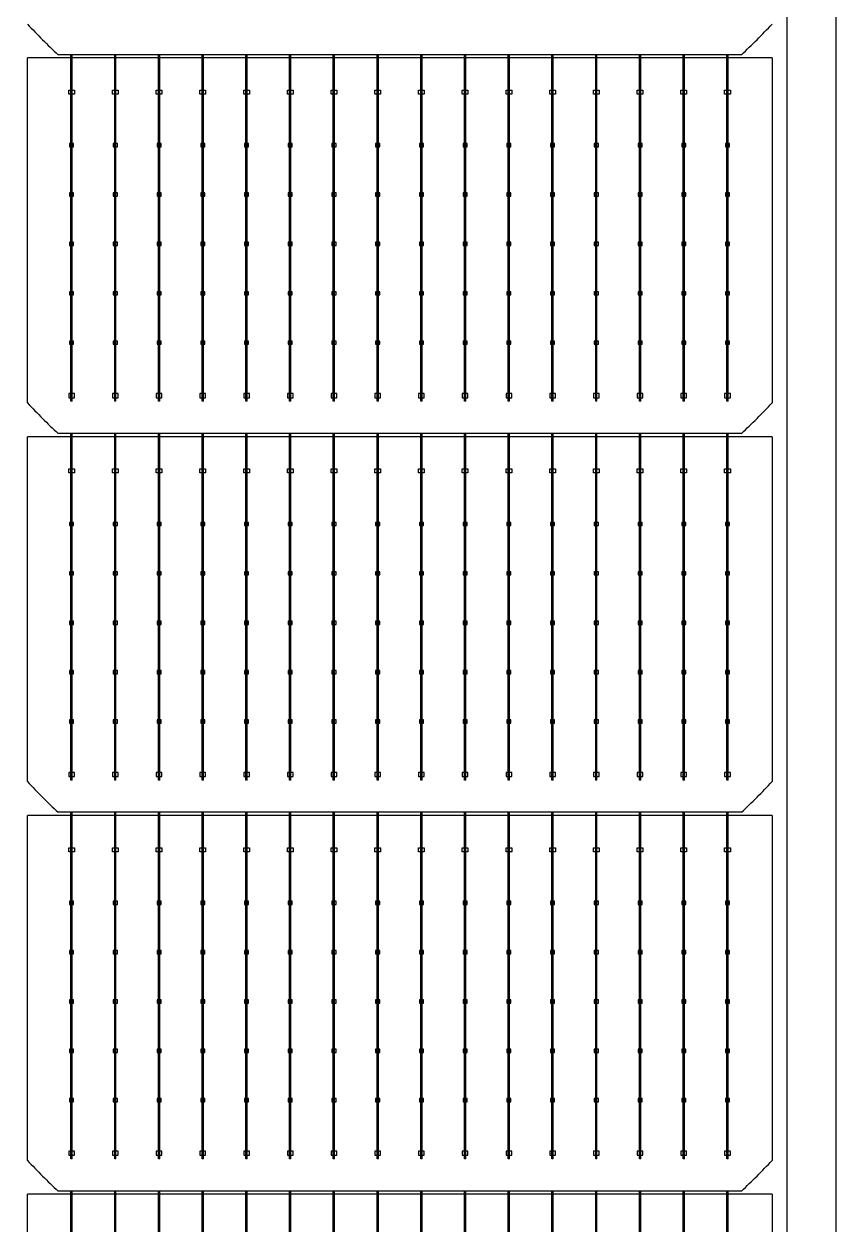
# Model space of a CAD drawing. Header units: millimetres. Extents: x 10297564 to 11610295, y -9287743 to -8409454.
# Drawn here: x 10403294 to 10406066, y -9103535 to -9099437 of the extents above; entities that cross this region are included whole.
import ezdxf

# ---------------------------------------------------------------- set-up
doc = ezdxf.new("R2010")
doc.units = ezdxf.units.MM
doc.header["$LTSCALE"] = 100

msp = doc.modelspace()

# ---------------------------------------------------------------- linework, layer by layer
for p, q in [((10403454.5, -9100724.3), (10403454.5, -9099541.4)), ((10403459, -9100724.3), (10403459, -9099541.4)), ((10403603.8, -9100724.3), (10403603.8, -9099541.4)), ((10403608.2, -9100724.3), (10403608.2, -9099541.4)), ((10403753, -9100724.3), (10403753, -9099541.4)), ((10403757.5, -9100724.3), (10403757.5, -9099541.4)), ((10403902.2, -9100724.3), (10403902.2, -9099541.4)), ((10403906.7, -9100724.3), (10403906.7, -9099541.4)), ((10404051.5, -9100724.3), (10404051.5, -9099541.4)), ((10404056, -9100724.3), (10404056, -9099541.4)), ((10404200.7, -9100724.3), (10404200.7, -9099541.4)), ((10404205.2, -9100724.3), (10404205.2, -9099541.4)), ((10404350, -9100724.3), (10404350, -9099541.4)), ((10404354.5, -9100724.3), (10404354.5, -9099541.4)), ((10404499.2, -9100724.3), (10404499.2, -9099541.4)), ((10404503.7, -9100724.3), (10404503.7, -9099541.4)), ((10404648.5, -9100724.3), (10404648.5, -9099541.4)), ((10404653, -9100724.3), (10404653, -9099541.4)), ((10404797.7, -9100724.3), (10404797.7, -9099541.4)), ((10404802.2, -9100724.3), (10404802.2, -9099541.4)), ((10404947, -9100724.3), (10404947, -9099541.4)), ((10404951.4, -9100724.3), (10404951.4, -9099541.4)), ((10405096.2, -9100724.3), (10405096.2, -9099541.4)), ((10405100.7, -9100724.3), (10405100.7, -9099541.4)), ((10405245.5, -9100724.3), (10405245.5, -9099541.4)), ((10405249.9, -9100724.3), (10405249.9, -9099541.4)), ((10405394.7, -9100724.3), (10405394.7, -9099541.4)), ((10405399.2, -9100724.3), (10405399.2, -9099541.4)), ((10405544, -9100724.3), (10405544, -9099541.4)), ((10405548.4, -9100724.3), (10405548.4, -9099541.4)), ((10405693.2, -9100724.3), (10405693.2, -9099541.4)), ((10405697.7, -9100724.3), (10405697.7, -9099541.4)), ((10405847.5, -9099552.6), (10403306.1, -9099552.6)), ((10405847.5, -9100845.3), (10403306.1, -9100845.3)), ((10403454.5, -9102016.9), (10403454.5, -9100834.1)), ((10403459, -9102016.9), (10403459, -9100834.1)), ((10403603.8, -9102016.9), (10403603.8, -9100834.1)), ((10403608.2, -9102016.9), (10403608.2, -9100834.1)), ((10403753, -9102016.9), (10403753, -9100834.1)), ((10403757.5, -9102016.9), (10403757.5, -9100834.1)), ((10403902.2, -9102016.9), (10403902.2, -9100834.1)), ((10403906.7, -9102016.9), (10403906.7, -9100834.1)), ((10404051.5, -9102016.9), (10404051.5, -9100834.1)), ((10404056, -9102016.9), (10404056, -9100834.1)), ((10404200.7, -9102016.9), (10404200.7, -9100834.1)), ((10404205.2, -9102016.9), (10404205.2, -9100834.1)), ((10404350, -9102016.9), (10404350, -9100834.1)), ((10404354.5, -9102016.9), (10404354.5, -9100834.1)), ((10404499.2, -9102016.9), (10404499.2, -9100834.1)), ((10404503.7, -9102016.9), (10404503.7, -9100834.1)), ((10404648.5, -9102016.9), (10404648.5, -9100834.1)), ((10404653, -9102016.9), (10404653, -9100834.1)), ((10404797.7, -9102016.9), (10404797.7, -9100834.1)), ((10404802.2, -9102016.9), (10404802.2, -9100834.1)), ((10404947, -9102016.9), (10404947, -9100834.1)), ((10404951.4, -9102016.9), (10404951.4, -9100834.1)), ((10405096.2, -9102016.9), (10405096.2, -9100834.1)), ((10405100.7, -9102016.9), (10405100.7, -9100834.1)), ((10405245.5, -9102016.9), (10405245.5, -9100834.1)), ((10405249.9, -9102016.9), (10405249.9, -9100834.1)), ((10405394.7, -9102016.9), (10405394.7, -9100834.1)), ((10405399.2, -9102016.9), (10405399.2, -9100834.1)), ((10405544, -9102016.9), (10405544, -9100834.1)), ((10405548.4, -9102016.9), (10405548.4, -9100834.1)), ((10405693.2, -9102016.9), (10405693.2, -9100834.1)), ((10405697.7, -9102016.9), (10405697.7, -9100834.1)), ((10403454.5, -9103309.6), (10403454.5, -9102126.7)), ((10403459, -9103309.6), (10403459, -9102126.7)), ((10403603.8, -9103309.6), (10403603.8, -9102126.7)), ((10403608.2, -9103309.6), (10403608.2, -9102126.7)), ((10403753, -9103309.6), (10403753, -9102126.7)), ((10403757.5, -9103309.6), (10403757.5, -9102126.7)), ((10403902.2, -9103309.6), (10403902.2, -9102126.7)), ((10403906.7, -9103309.6), (10403906.7, -9102126.7)), ((10404051.5, -9103309.6), (10404051.5, -9102126.7)), ((10404056, -9103309.6), (10404056, -9102126.7)), ((10404200.7, -9103309.6), (10404200.7, -9102126.7)), ((10404205.2, -9103309.6), (10404205.2, -9102126.7)), ((10404350, -9103309.6), (10404350, -9102126.7)), ((10404354.5, -9103309.6), (10404354.5, -9102126.7)), ((10404499.2, -9103309.6), (10404499.2, -9102126.7)), ((10404503.7, -9103309.6), (10404503.7, -9102126.7)), ((10404648.5, -9103309.6), (10404648.5, -9102126.7)), ((10404653, -9103309.6), (10404653, -9102126.7)), ((10404797.7, -9103309.6), (10404797.7, -9102126.7)), ((10404802.2, -9103309.6), (10404802.2, -9102126.7)), ((10404947, -9103309.6), (10404947, -9102126.7)), ((10404951.4, -9103309.6), (10404951.4, -9102126.7)), ((10405096.2, -9103309.6), (10405096.2, -9102126.7)), ((10405100.7, -9103309.6), (10405100.7, -9102126.7)), ((10405245.5, -9103309.6), (10405245.5, -9102126.7)), ((10405249.9, -9103309.6), (10405249.9, -9102126.7)), ((10405394.7, -9103309.6), (10405394.7, -9102126.7)), ((10405399.2, -9103309.6), (10405399.2, -9102126.7)), ((10405544, -9103309.6), (10405544, -9102126.7)), ((10405548.4, -9103309.6), (10405548.4, -9102126.7)), ((10405693.2, -9103309.6), (10405693.2, -9102126.7)), ((10405697.7, -9103309.6), (10405697.7, -9102126.7)), ((10405847.5, -9102137.9), (10403306.1, -9102137.9)), ((10405847.5, -9103430.6), (10403306.1, -9103430.6)), ((10403454.5, -9104602.3), (10403454.5, -9103419.4)), ((10403459, -9104602.3), (10403459, -9103419.4)), ((10403603.8, -9104602.3), (10403603.8, -9103419.4)), ((10403608.2, -9104602.3), (10403608.2, -9103419.4)), ((10403753, -9104602.3), (10403753, -9103419.4)), ((10403757.5, -9104602.3), (10403757.5, -9103419.4)), ((10403902.2, -9104602.3), (10403902.2, -9103419.4)), ((10403906.7, -9104602.3), (10403906.7, -9103419.4)), ((10404051.5, -9104602.3), (10404051.5, -9103419.4)), ((10404056, -9104602.3), (10404056, -9103419.4)), ((10404200.7, -9104602.3), (10404200.7, -9103419.4)), ((10404205.2, -9104602.3), (10404205.2, -9103419.4)), ((10404350, -9104602.3), (10404350, -9103419.4)), ((10404354.5, -9104602.3), (10404354.5, -9103419.4)), ((10404499.2, -9104602.3), (10404499.2, -9103419.4)), ((10404503.7, -9104602.3), (10404503.7, -9103419.4)), ((10404648.5, -9104602.3), (10404648.5, -9103419.4)), ((10404653, -9104602.3), (10404653, -9103419.4)), ((10404797.7, -9104602.3), (10404797.7, -9103419.4)), ((10404802.2, -9104602.3), (10404802.2, -9103419.4)), ((10404947, -9104602.3), (10404947, -9103419.4)), ((10404951.4, -9104602.3), (10404951.4, -9103419.4)), ((10405096.2, -9104602.3), (10405096.2, -9103419.4)), ((10405100.7, -9104602.3), (10405100.7, -9103419.4)), ((10405245.5, -9104602.3), (10405245.5, -9103419.4)), ((10405249.9, -9104602.3), (10405249.9, -9103419.4)), ((10405394.7, -9104602.3), (10405394.7, -9103419.4)), ((10405399.2, -9104602.3), (10405399.2, -9103419.4)), ((10405544, -9104602.3), (10405544, -9103419.4)), ((10405548.4, -9104602.3), (10405548.4, -9103419.4)), ((10405693.2, -9104602.3), (10405693.2, -9103419.4)), ((10405697.7, -9104602.3), (10405697.7, -9103419.4))]:
    msp.add_line(p, q)
for points in [[(10390262.3, -9073235.9), (10406065.8, -9073235.9), (10406065.8, -9107604.7), (10390262.3, -9107604.7)], [(10390429.7, -9073403.3), (10405898.4, -9073403.3), (10405898.4, -9107437.3), (10390429.7, -9107437.3)], [(10403447, -9099676.3), (10403447, -9099662.4), (10403466.5, -9099662.4), (10403466.5, -9099676.3)], [(10403596.2, -9099676.3), (10403596.2, -9099662.4), (10403615.8, -9099662.4), (10403615.8, -9099676.3)], [(10403745.5, -9099676.3), (10403745.5, -9099662.4), (10403765, -9099662.4), (10403765, -9099676.3)], [(10403894.7, -9099676.3), (10403894.7, -9099662.4), (10403914.2, -9099662.4), (10403914.2, -9099676.3)], [(10404044, -9099676.3), (10404044, -9099662.4), (10404063.5, -9099662.4), (10404063.5, -9099676.3)], [(10404193.2, -9099676.3), (10404193.2, -9099662.4), (10404212.7, -9099662.4), (10404212.7, -9099676.3)], [(10404342.5, -9099676.3), (10404342.5, -9099662.4), (10404362, -9099662.4), (10404362, -9099676.3)], [(10404491.7, -9099676.3), (10404491.7, -9099662.4), (10404511.2, -9099662.4), (10404511.2, -9099676.3)], [(10404641, -9099676.3), (10404641, -9099662.4), (10404660.5, -9099662.4), (10404660.5, -9099676.3)], [(10404790.2, -9099676.3), (10404790.2, -9099662.4), (10404809.7, -9099662.4), (10404809.7, -9099676.3)], [(10404939.5, -9099676.3), (10404939.5, -9099662.4), (10404959, -9099662.4), (10404959, -9099676.3)], [(10405088.7, -9099676.3), (10405088.7, -9099662.4), (10405108.2, -9099662.4), (10405108.2, -9099676.3)], [(10405237.9, -9099676.3), (10405237.9, -9099662.4), (10405257.5, -9099662.4), (10405257.5, -9099676.3)], [(10405387.2, -9099676.3), (10405387.2, -9099662.4), (10405406.7, -9099662.4), (10405406.7, -9099676.3)], [(10405536.4, -9099676.3), (10405536.4, -9099662.4), (10405556, -9099662.4), (10405556, -9099676.3)], [(10405685.7, -9099676.3), (10405685.7, -9099662.4), (10405705.2, -9099662.4), (10405705.2, -9099676.3)], [(10403463.7, -9099844.7), (10403449.8, -9099844.7), (10403449.8, -9099855.9), (10403463.7, -9099855.9)], [(10403613, -9099844.7), (10403599, -9099844.7), (10403599, -9099855.9), (10403613, -9099855.9)], [(10403762.2, -9099844.7), (10403748.3, -9099844.7), (10403748.3, -9099855.9), (10403762.2, -9099855.9)], [(10403911.5, -9099844.7), (10403897.5, -9099844.7), (10403897.5, -9099855.9), (10403911.5, -9099855.9)], [(10404060.7, -9099844.7), (10404046.8, -9099844.7), (10404046.8, -9099855.9), (10404060.7, -9099855.9)], [(10404210, -9099844.7), (10404196, -9099844.7), (10404196, -9099855.9), (10404210, -9099855.9)], [(10404359.2, -9099844.7), (10404345.2, -9099844.7), (10404345.2, -9099855.9), (10404359.2, -9099855.9)], [(10404508.4, -9099844.7), (10404494.5, -9099844.7), (10404494.5, -9099855.9), (10404508.4, -9099855.9)], [(10404657.7, -9099844.7), (10404643.7, -9099844.7), (10404643.7, -9099855.9), (10404657.7, -9099855.9)], [(10404806.9, -9099844.7), (10404793, -9099844.7), (10404793, -9099855.9), (10404806.9, -9099855.9)], [(10404956.2, -9099844.7), (10404942.2, -9099844.7), (10404942.2, -9099855.9), (10404956.2, -9099855.9)], [(10405105.4, -9099844.7), (10405091.5, -9099844.7), (10405091.5, -9099855.9), (10405105.4, -9099855.9)], [(10405254.7, -9099844.7), (10405240.7, -9099844.7), (10405240.7, -9099855.9), (10405254.7, -9099855.9)], [(10405403.9, -9099844.7), (10405390, -9099844.7), (10405390, -9099855.9), (10405403.9, -9099855.9)], [(10405553.2, -9099844.7), (10405539.2, -9099844.7), (10405539.2, -9099855.9), (10405553.2, -9099855.9)], [(10405702.4, -9099844.7), (10405688.5, -9099844.7), (10405688.5, -9099855.9), (10405702.4, -9099855.9)], [(10403463.7, -9100013.2), (10403449.8, -9100013.2), (10403449.8, -9100024.4), (10403463.7, -9100024.4)], [(10403613, -9100013.2), (10403599, -9100013.2), (10403599, -9100024.4), (10403613, -9100024.4)], [(10403762.2, -9100013.2), (10403748.3, -9100013.2), (10403748.3, -9100024.4), (10403762.2, -9100024.4)], [(10403911.5, -9100013.2), (10403897.5, -9100013.2), (10403897.5, -9100024.4), (10403911.5, -9100024.4)], [(10404060.7, -9100013.2), (10404046.8, -9100013.2), (10404046.8, -9100024.4), (10404060.7, -9100024.4)], [(10404210, -9100013.2), (10404196, -9100013.2), (10404196, -9100024.4), (10404210, -9100024.4)], [(10404359.2, -9100013.2), (10404345.2, -9100013.2), (10404345.2, -9100024.4), (10404359.2, -9100024.4)], [(10404508.4, -9100013.2), (10404494.5, -9100013.2), (10404494.5, -9100024.4), (10404508.4, -9100024.4)], [(10404657.7, -9100013.2), (10404643.7, -9100013.2), (10404643.7, -9100024.4), (10404657.7, -9100024.4)], [(10404806.9, -9100013.2), (10404793, -9100013.2), (10404793, -9100024.4), (10404806.9, -9100024.4)], [(10404956.2, -9100013.2), (10404942.2, -9100013.2), (10404942.2, -9100024.4), (10404956.2, -9100024.4)], [(10405105.4, -9100013.2), (10405091.5, -9100013.2), (10405091.5, -9100024.4), (10405105.4, -9100024.4)], [(10405254.7, -9100013.2), (10405240.7, -9100013.2), (10405240.7, -9100024.4), (10405254.7, -9100024.4)], [(10405403.9, -9100013.2), (10405390, -9100013.2), (10405390, -9100024.4), (10405403.9, -9100024.4)], [(10405553.2, -9100013.2), (10405539.2, -9100013.2), (10405539.2, -9100024.4), (10405553.2, -9100024.4)], [(10405702.4, -9100013.2), (10405688.5, -9100013.2), (10405688.5, -9100024.4), (10405702.4, -9100024.4)], [(10403463.7, -9100181.7), (10403449.8, -9100181.7), (10403449.8, -9100192.8), (10403463.7, -9100192.8)], [(10403613, -9100181.7), (10403599, -9100181.7), (10403599, -9100192.8), (10403613, -9100192.8)], [(10403762.2, -9100181.7), (10403748.3, -9100181.7), (10403748.3, -9100192.8), (10403762.2, -9100192.8)], [(10403911.5, -9100181.7), (10403897.5, -9100181.7), (10403897.5, -9100192.8), (10403911.5, -9100192.8)], [(10404060.7, -9100181.7), (10404046.8, -9100181.7), (10404046.8, -9100192.8), (10404060.7, -9100192.8)], [(10404210, -9100181.7), (10404196, -9100181.7), (10404196, -9100192.8), (10404210, -9100192.8)], [(10404359.2, -9100181.7), (10404345.2, -9100181.7), (10404345.2, -9100192.8), (10404359.2, -9100192.8)], [(10404508.4, -9100181.7), (10404494.5, -9100181.7), (10404494.5, -9100192.8), (10404508.4, -9100192.8)], [(10404657.7, -9100181.7), (10404643.7, -9100181.7), (10404643.7, -9100192.8), (10404657.7, -9100192.8)], [(10404806.9, -9100181.7), (10404793, -9100181.7), (10404793, -9100192.8), (10404806.9, -9100192.8)], [(10404956.2, -9100181.7), (10404942.2, -9100181.7), (10404942.2, -9100192.8), (10404956.2, -9100192.8)], [(10405105.4, -9100181.7), (10405091.5, -9100181.7), (10405091.5, -9100192.8), (10405105.4, -9100192.8)], [(10405254.7, -9100181.7), (10405240.7, -9100181.7), (10405240.7, -9100192.8), (10405254.7, -9100192.8)], [(10405403.9, -9100181.7), (10405390, -9100181.7), (10405390, -9100192.8), (10405403.9, -9100192.8)], [(10405553.2, -9100181.7), (10405539.2, -9100181.7), (10405539.2, -9100192.8), (10405553.2, -9100192.8)], [(10405702.4, -9100181.7), (10405688.5, -9100181.7), (10405688.5, -9100192.8), (10405702.4, -9100192.8)], [(10403463.7, -9100350.2), (10403449.8, -9100350.2), (10403449.8, -9100361.3), (10403463.7, -9100361.3)], [(10403613, -9100350.2), (10403599, -9100350.2), (10403599, -9100361.3), (10403613, -9100361.3)], [(10403762.2, -9100350.2), (10403748.3, -9100350.2), (10403748.3, -9100361.3), (10403762.2, -9100361.3)], [(10403911.5, -9100350.2), (10403897.5, -9100350.2), (10403897.5, -9100361.3), (10403911.5, -9100361.3)], [(10404060.7, -9100350.2), (10404046.8, -9100350.2), (10404046.8, -9100361.3), (10404060.7, -9100361.3)], [(10404210, -9100350.2), (10404196, -9100350.2), (10404196, -9100361.3), (10404210, -9100361.3)], [(10404359.2, -9100350.2), (10404345.2, -9100350.2), (10404345.2, -9100361.3), (10404359.2, -9100361.3)], [(10404508.4, -9100350.2), (10404494.5, -9100350.2), (10404494.5, -9100361.3), (10404508.4, -9100361.3)], [(10404657.7, -9100350.2), (10404643.7, -9100350.2), (10404643.7, -9100361.3), (10404657.7, -9100361.3)], [(10404806.9, -9100350.2), (10404793, -9100350.2), (10404793, -9100361.3), (10404806.9, -9100361.3)], [(10404956.2, -9100350.2), (10404942.2, -9100350.2), (10404942.2, -9100361.3), (10404956.2, -9100361.3)], [(10405105.4, -9100350.2), (10405091.5, -9100350.2), (10405091.5, -9100361.3), (10405105.4, -9100361.3)], [(10405254.7, -9100350.2), (10405240.7, -9100350.2), (10405240.7, -9100361.3), (10405254.7, -9100361.3)], [(10405403.9, -9100350.2), (10405390, -9100350.2), (10405390, -9100361.3), (10405403.9, -9100361.3)], [(10405553.2, -9100350.2), (10405539.2, -9100350.2), (10405539.2, -9100361.3), (10405553.2, -9100361.3)], [(10405702.4, -9100350.2), (10405688.5, -9100350.2), (10405688.5, -9100361.3), (10405702.4, -9100361.3)], [(10403463.7, -9100518.7), (10403449.8, -9100518.7), (10403449.8, -9100529.8), (10403463.7, -9100529.8)], [(10403613, -9100518.7), (10403599, -9100518.7), (10403599, -9100529.8), (10403613, -9100529.8)], [(10403762.2, -9100518.7), (10403748.3, -9100518.7), (10403748.3, -9100529.8), (10403762.2, -9100529.8)], [(10403911.5, -9100518.7), (10403897.5, -9100518.7), (10403897.5, -9100529.8), (10403911.5, -9100529.8)], [(10404060.7, -9100518.7), (10404046.8, -9100518.7), (10404046.8, -9100529.8), (10404060.7, -9100529.8)], [(10404210, -9100518.7), (10404196, -9100518.7), (10404196, -9100529.8), (10404210, -9100529.8)], [(10404359.2, -9100518.7), (10404345.2, -9100518.7), (10404345.2, -9100529.8), (10404359.2, -9100529.8)], [(10404508.4, -9100518.7), (10404494.5, -9100518.7), (10404494.5, -9100529.8), (10404508.4, -9100529.8)], [(10404657.7, -9100518.7), (10404643.7, -9100518.7), (10404643.7, -9100529.8), (10404657.7, -9100529.8)], [(10404806.9, -9100518.7), (10404793, -9100518.7), (10404793, -9100529.8), (10404806.9, -9100529.8)], [(10404956.2, -9100518.7), (10404942.2, -9100518.7), (10404942.2, -9100529.8), (10404956.2, -9100529.8)], [(10405105.4, -9100518.7), (10405091.5, -9100518.7), (10405091.5, -9100529.8), (10405105.4, -9100529.8)], [(10405254.7, -9100518.7), (10405240.7, -9100518.7), (10405240.7, -9100529.8), (10405254.7, -9100529.8)], [(10405403.9, -9100518.7), (10405390, -9100518.7), (10405390, -9100529.8), (10405403.9, -9100529.8)], [(10405553.2, -9100518.7), (10405539.2, -9100518.7), (10405539.2, -9100529.8), (10405553.2, -9100529.8)], [(10405702.4, -9100518.7), (10405688.5, -9100518.7), (10405688.5, -9100529.8), (10405702.4, -9100529.8)], [(10403447, -9100698.2), (10403447, -9100712.1), (10403466.5, -9100712.1), (10403466.5, -9100698.2)], [(10403596.2, -9100698.2), (10403596.2, -9100712.1), (10403615.8, -9100712.1), (10403615.8, -9100698.2)], [(10403745.5, -9100698.2), (10403745.5, -9100712.1), (10403765, -9100712.1), (10403765, -9100698.2)], [(10403894.7, -9100698.2), (10403894.7, -9100712.1), (10403914.2, -9100712.1), (10403914.2, -9100698.2)], [(10404044, -9100698.2), (10404044, -9100712.1), (10404063.5, -9100712.1), (10404063.5, -9100698.2)], [(10404193.2, -9100698.2), (10404193.2, -9100712.1), (10404212.7, -9100712.1), (10404212.7, -9100698.2)], [(10404342.5, -9100698.2), (10404342.5, -9100712.1), (10404362, -9100712.1), (10404362, -9100698.2)], [(10404491.7, -9100698.2), (10404491.7, -9100712.1), (10404511.2, -9100712.1), (10404511.2, -9100698.2)], [(10404641, -9100698.2), (10404641, -9100712.1), (10404660.5, -9100712.1), (10404660.5, -9100698.2)], [(10404790.2, -9100698.2), (10404790.2, -9100712.1), (10404809.7, -9100712.1), (10404809.7, -9100698.2)], [(10404939.5, -9100698.2), (10404939.5, -9100712.1), (10404959, -9100712.1), (10404959, -9100698.2)], [(10405088.7, -9100698.2), (10405088.7, -9100712.1), (10405108.2, -9100712.1), (10405108.2, -9100698.2)], [(10405237.9, -9100698.2), (10405237.9, -9100712.1), (10405257.5, -9100712.1), (10405257.5, -9100698.2)], [(10405387.2, -9100698.2), (10405387.2, -9100712.1), (10405406.7, -9100712.1), (10405406.7, -9100698.2)], [(10405536.4, -9100698.2), (10405536.4, -9100712.1), (10405556, -9100712.1), (10405556, -9100698.2)], [(10405685.7, -9100698.2), (10405685.7, -9100712.1), (10405705.2, -9100712.1), (10405705.2, -9100698.2)], [(10403447, -9100969), (10403447, -9100955.1), (10403466.5, -9100955.1), (10403466.5, -9100969)], [(10403596.2, -9100969), (10403596.2, -9100955.1), (10403615.8, -9100955.1), (10403615.8, -9100969)], [(10403745.5, -9100969), (10403745.5, -9100955.1), (10403765, -9100955.1), (10403765, -9100969)], [(10403894.7, -9100969), (10403894.7, -9100955.1), (10403914.2, -9100955.1), (10403914.2, -9100969)], [(10404044, -9100969), (10404044, -9100955.1), (10404063.5, -9100955.1), (10404063.5, -9100969)], [(10404193.2, -9100969), (10404193.2, -9100955.1), (10404212.7, -9100955.1), (10404212.7, -9100969)], [(10404342.5, -9100969), (10404342.5, -9100955.1), (10404362, -9100955.1), (10404362, -9100969)], [(10404491.7, -9100969), (10404491.7, -9100955.1), (10404511.2, -9100955.1), (10404511.2, -9100969)], [(10404641, -9100969), (10404641, -9100955.1), (10404660.5, -9100955.1), (10404660.5, -9100969)], [(10404790.2, -9100969), (10404790.2, -9100955.1), (10404809.7, -9100955.1), (10404809.7, -9100969)], [(10404939.5, -9100969), (10404939.5, -9100955.1), (10404959, -9100955.1), (10404959, -9100969)], [(10405088.7, -9100969), (10405088.7, -9100955.1), (10405108.2, -9100955.1), (10405108.2, -9100969)], [(10405237.9, -9100969), (10405237.9, -9100955.1), (10405257.5, -9100955.1), (10405257.5, -9100969)], [(10405387.2, -9100969), (10405387.2, -9100955.1), (10405406.7, -9100955.1), (10405406.7, -9100969)], [(10405536.4, -9100969), (10405536.4, -9100955.1), (10405556, -9100955.1), (10405556, -9100969)], [(10405685.7, -9100969), (10405685.7, -9100955.1), (10405705.2, -9100955.1), (10405705.2, -9100969)], [(10403463.7, -9101137.4), (10403449.8, -9101137.4), (10403449.8, -9101148.5), (10403463.7, -9101148.5)], [(10403613, -9101137.4), (10403599, -9101137.4), (10403599, -9101148.5), (10403613, -9101148.5)], [(10403762.2, -9101137.4), (10403748.3, -9101137.4), (10403748.3, -9101148.5), (10403762.2, -9101148.5)], [(10403911.5, -9101137.4), (10403897.5, -9101137.4), (10403897.5, -9101148.5), (10403911.5, -9101148.5)], [(10404060.7, -9101137.4), (10404046.8, -9101137.4), (10404046.8, -9101148.5), (10404060.7, -9101148.5)], [(10404210, -9101137.4), (10404196, -9101137.4), (10404196, -9101148.5), (10404210, -9101148.5)], [(10404359.2, -9101137.4), (10404345.2, -9101137.4), (10404345.2, -9101148.5), (10404359.2, -9101148.5)], [(10404508.4, -9101137.4), (10404494.5, -9101137.4), (10404494.5, -9101148.5), (10404508.4, -9101148.5)], [(10404657.7, -9101137.4), (10404643.7, -9101137.4), (10404643.7, -9101148.5), (10404657.7, -9101148.5)], [(10404806.9, -9101137.4), (10404793, -9101137.4), (10404793, -9101148.5), (10404806.9, -9101148.5)], [(10404956.2, -9101137.4), (10404942.2, -9101137.4), (10404942.2, -9101148.5), (10404956.2, -9101148.5)], [(10405105.4, -9101137.4), (10405091.5, -9101137.4), (10405091.5, -9101148.5), (10405105.4, -9101148.5)], [(10405254.7, -9101137.4), (10405240.7, -9101137.4), (10405240.7, -9101148.5), (10405254.7, -9101148.5)], [(10405403.9, -9101137.4), (10405390, -9101137.4), (10405390, -9101148.5), (10405403.9, -9101148.5)], [(10405553.2, -9101137.4), (10405539.2, -9101137.4), (10405539.2, -9101148.5), (10405553.2, -9101148.5)], [(10405702.4, -9101137.4), (10405688.5, -9101137.4), (10405688.5, -9101148.5), (10405702.4, -9101148.5)], [(10403463.7, -9101305.9), (10403449.8, -9101305.9), (10403449.8, -9101317), (10403463.7, -9101317)], [(10403613, -9101305.9), (10403599, -9101305.9), (10403599, -9101317), (10403613, -9101317)], [(10403762.2, -9101305.9), (10403748.3, -9101305.9), (10403748.3, -9101317), (10403762.2, -9101317)], [(10403911.5, -9101305.9), (10403897.5, -9101305.9), (10403897.5, -9101317), (10403911.5, -9101317)], [(10404060.7, -9101305.9), (10404046.8, -9101305.9), (10404046.8, -9101317), (10404060.7, -9101317)], [(10404210, -9101305.9), (10404196, -9101305.9), (10404196, -9101317), (10404210, -9101317)], [(10404359.2, -9101305.9), (10404345.2, -9101305.9), (10404345.2, -9101317), (10404359.2, -9101317)], [(10404508.4, -9101305.9), (10404494.5, -9101305.9), (10404494.5, -9101317), (10404508.4, -9101317)], [(10404657.7, -9101305.9), (10404643.7, -9101305.9), (10404643.7, -9101317), (10404657.7, -9101317)], [(10404806.9, -9101305.9), (10404793, -9101305.9), (10404793, -9101317), (10404806.9, -9101317)], [(10404956.2, -9101305.9), (10404942.2, -9101305.9), (10404942.2, -9101317), (10404956.2, -9101317)], [(10405105.4, -9101305.9), (10405091.5, -9101305.9), (10405091.5, -9101317), (10405105.4, -9101317)], [(10405254.7, -9101305.9), (10405240.7, -9101305.9), (10405240.7, -9101317), (10405254.7, -9101317)], [(10405403.9, -9101305.9), (10405390, -9101305.9), (10405390, -9101317), (10405403.9, -9101317)], [(10405553.2, -9101305.9), (10405539.2, -9101305.9), (10405539.2, -9101317), (10405553.2, -9101317)], [(10405702.4, -9101305.9), (10405688.5, -9101305.9), (10405688.5, -9101317), (10405702.4, -9101317)], [(10403463.7, -9101474.4), (10403449.8, -9101474.4), (10403449.8, -9101485.5), (10403463.7, -9101485.5)], [(10403613, -9101474.4), (10403599, -9101474.4), (10403599, -9101485.5), (10403613, -9101485.5)], [(10403762.2, -9101474.4), (10403748.3, -9101474.4), (10403748.3, -9101485.5), (10403762.2, -9101485.5)], [(10403911.5, -9101474.4), (10403897.5, -9101474.4), (10403897.5, -9101485.5), (10403911.5, -9101485.5)], [(10404060.7, -9101474.4), (10404046.8, -9101474.4), (10404046.8, -9101485.5), (10404060.7, -9101485.5)], [(10404210, -9101474.4), (10404196, -9101474.4), (10404196, -9101485.5), (10404210, -9101485.5)], [(10404359.2, -9101474.4), (10404345.2, -9101474.4), (10404345.2, -9101485.5), (10404359.2, -9101485.5)], [(10404508.4, -9101474.4), (10404494.5, -9101474.4), (10404494.5, -9101485.5), (10404508.4, -9101485.5)], [(10404657.7, -9101474.4), (10404643.7, -9101474.4), (10404643.7, -9101485.5), (10404657.7, -9101485.5)], [(10404806.9, -9101474.4), (10404793, -9101474.4), (10404793, -9101485.5), (10404806.9, -9101485.5)], [(10404956.2, -9101474.4), (10404942.2, -9101474.4), (10404942.2, -9101485.5), (10404956.2, -9101485.5)], [(10405105.4, -9101474.4), (10405091.5, -9101474.4), (10405091.5, -9101485.5), (10405105.4, -9101485.5)], [(10405254.7, -9101474.4), (10405240.7, -9101474.4), (10405240.7, -9101485.5), (10405254.7, -9101485.5)], [(10405403.9, -9101474.4), (10405390, -9101474.4), (10405390, -9101485.5), (10405403.9, -9101485.5)], [(10405553.2, -9101474.4), (10405539.2, -9101474.4), (10405539.2, -9101485.5), (10405553.2, -9101485.5)], [(10405702.4, -9101474.4), (10405688.5, -9101474.4), (10405688.5, -9101485.5), (10405702.4, -9101485.5)], [(10403463.7, -9101642.8), (10403449.8, -9101642.8), (10403449.8, -9101654), (10403463.7, -9101654)], [(10403613, -9101642.8), (10403599, -9101642.8), (10403599, -9101654), (10403613, -9101654)], [(10403762.2, -9101642.8), (10403748.3, -9101642.8), (10403748.3, -9101654), (10403762.2, -9101654)], [(10403911.5, -9101642.8), (10403897.5, -9101642.8), (10403897.5, -9101654), (10403911.5, -9101654)], [(10404060.7, -9101642.8), (10404046.8, -9101642.8), (10404046.8, -9101654), (10404060.7, -9101654)], [(10404210, -9101642.8), (10404196, -9101642.8), (10404196, -9101654), (10404210, -9101654)], [(10404359.2, -9101642.8), (10404345.2, -9101642.8), (10404345.2, -9101654), (10404359.2, -9101654)], [(10404508.4, -9101642.8), (10404494.5, -9101642.8), (10404494.5, -9101654), (10404508.4, -9101654)], [(10404657.7, -9101642.8), (10404643.7, -9101642.8), (10404643.7, -9101654), (10404657.7, -9101654)], [(10404806.9, -9101642.8), (10404793, -9101642.8), (10404793, -9101654), (10404806.9, -9101654)], [(10404956.2, -9101642.8), (10404942.2, -9101642.8), (10404942.2, -9101654), (10404956.2, -9101654)], [(10405105.4, -9101642.8), (10405091.5, -9101642.8), (10405091.5, -9101654), (10405105.4, -9101654)], [(10405254.7, -9101642.8), (10405240.7, -9101642.8), (10405240.7, -9101654), (10405254.7, -9101654)], [(10405403.9, -9101642.8), (10405390, -9101642.8), (10405390, -9101654), (10405403.9, -9101654)], [(10405553.2, -9101642.8), (10405539.2, -9101642.8), (10405539.2, -9101654), (10405553.2, -9101654)], [(10405702.4, -9101642.8), (10405688.5, -9101642.8), (10405688.5, -9101654), (10405702.4, -9101654)], [(10403463.7, -9101811.3), (10403449.8, -9101811.3), (10403449.8, -9101822.5), (10403463.7, -9101822.5)], [(10403613, -9101811.3), (10403599, -9101811.3), (10403599, -9101822.5), (10403613, -9101822.5)], [(10403762.2, -9101811.3), (10403748.3, -9101811.3), (10403748.3, -9101822.5), (10403762.2, -9101822.5)], [(10403911.5, -9101811.3), (10403897.5, -9101811.3), (10403897.5, -9101822.5), (10403911.5, -9101822.5)], [(10404060.7, -9101811.3), (10404046.8, -9101811.3), (10404046.8, -9101822.5), (10404060.7, -9101822.5)], [(10404210, -9101811.3), (10404196, -9101811.3), (10404196, -9101822.5), (10404210, -9101822.5)], [(10404359.2, -9101811.3), (10404345.2, -9101811.3), (10404345.2, -9101822.5), (10404359.2, -9101822.5)], [(10404508.4, -9101811.3), (10404494.5, -9101811.3), (10404494.5, -9101822.5), (10404508.4, -9101822.5)], [(10404657.7, -9101811.3), (10404643.7, -9101811.3), (10404643.7, -9101822.5), (10404657.7, -9101822.5)], [(10404806.9, -9101811.3), (10404793, -9101811.3), (10404793, -9101822.5), (10404806.9, -9101822.5)], [(10404956.2, -9101811.3), (10404942.2, -9101811.3), (10404942.2, -9101822.5), (10404956.2, -9101822.5)], [(10405105.4, -9101811.3), (10405091.5, -9101811.3), (10405091.5, -9101822.5), (10405105.4, -9101822.5)], [(10405254.7, -9101811.3), (10405240.7, -9101811.3), (10405240.7, -9101822.5), (10405254.7, -9101822.5)], [(10405403.9, -9101811.3), (10405390, -9101811.3), (10405390, -9101822.5), (10405403.9, -9101822.5)], [(10405553.2, -9101811.3), (10405539.2, -9101811.3), (10405539.2, -9101822.5), (10405553.2, -9101822.5)], [(10405702.4, -9101811.3), (10405688.5, -9101811.3), (10405688.5, -9101822.5), (10405702.4, -9101822.5)], [(10403447, -9101990.9), (10403447, -9102004.8), (10403466.5, -9102004.8), (10403466.5, -9101990.9)], [(10403596.2, -9101990.9), (10403596.2, -9102004.8), (10403615.8, -9102004.8), (10403615.8, -9101990.9)], [(10403745.5, -9101990.9), (10403745.5, -9102004.8), (10403765, -9102004.8), (10403765, -9101990.9)], [(10403894.7, -9101990.9), (10403894.7, -9102004.8), (10403914.2, -9102004.8), (10403914.2, -9101990.9)], [(10404044, -9101990.9), (10404044, -9102004.8), (10404063.5, -9102004.8), (10404063.5, -9101990.9)], [(10404193.2, -9101990.9), (10404193.2, -9102004.8), (10404212.7, -9102004.8), (10404212.7, -9101990.9)], [(10404342.5, -9101990.9), (10404342.5, -9102004.8), (10404362, -9102004.8), (10404362, -9101990.9)], [(10404491.7, -9101990.9), (10404491.7, -9102004.8), (10404511.2, -9102004.8), (10404511.2, -9101990.9)], [(10404641, -9101990.9), (10404641, -9102004.8), (10404660.5, -9102004.8), (10404660.5, -9101990.9)], [(10404790.2, -9101990.9), (10404790.2, -9102004.8), (10404809.7, -9102004.8), (10404809.7, -9101990.9)], [(10404939.5, -9101990.9), (10404939.5, -9102004.8), (10404959, -9102004.8), (10404959, -9101990.9)], [(10405088.7, -9101990.9), (10405088.7, -9102004.8), (10405108.2, -9102004.8), (10405108.2, -9101990.9)], [(10405237.9, -9101990.9), (10405237.9, -9102004.8), (10405257.5, -9102004.8), (10405257.5, -9101990.9)], [(10405387.2, -9101990.9), (10405387.2, -9102004.8), (10405406.7, -9102004.8), (10405406.7, -9101990.9)], [(10405536.4, -9101990.9), (10405536.4, -9102004.8), (10405556, -9102004.8), (10405556, -9101990.9)], [(10405685.7, -9101990.9), (10405685.7, -9102004.8), (10405705.2, -9102004.8), (10405705.2, -9101990.9)], [(10403447, -9102261.7), (10403447, -9102247.7), (10403466.5, -9102247.7), (10403466.5, -9102261.7)], [(10403596.2, -9102261.7), (10403596.2, -9102247.7), (10403615.8, -9102247.7), (10403615.8, -9102261.7)], [(10403745.5, -9102261.7), (10403745.5, -9102247.7), (10403765, -9102247.7), (10403765, -9102261.7)], [(10403894.7, -9102261.7), (10403894.7, -9102247.7), (10403914.2, -9102247.7), (10403914.2, -9102261.7)], [(10404044, -9102261.7), (10404044, -9102247.7), (10404063.5, -9102247.7), (10404063.5, -9102261.7)], [(10404193.2, -9102261.7), (10404193.2, -9102247.7), (10404212.7, -9102247.7), (10404212.7, -9102261.7)], [(10404342.5, -9102261.7), (10404342.5, -9102247.7), (10404362, -9102247.7), (10404362, -9102261.7)], [(10404491.7, -9102261.7), (10404491.7, -9102247.7), (10404511.2, -9102247.7), (10404511.2, -9102261.7)], [(10404641, -9102261.7), (10404641, -9102247.7), (10404660.5, -9102247.7), (10404660.5, -9102261.7)], [(10404790.2, -9102261.7), (10404790.2, -9102247.7), (10404809.7, -9102247.7), (10404809.7, -9102261.7)], [(10404939.5, -9102261.7), (10404939.5, -9102247.7), (10404959, -9102247.7), (10404959, -9102261.7)], [(10405088.7, -9102261.7), (10405088.7, -9102247.7), (10405108.2, -9102247.7), (10405108.2, -9102261.7)], [(10405237.9, -9102261.7), (10405237.9, -9102247.7), (10405257.5, -9102247.7), (10405257.5, -9102261.7)], [(10405387.2, -9102261.7), (10405387.2, -9102247.7), (10405406.7, -9102247.7), (10405406.7, -9102261.7)], [(10405536.4, -9102261.7), (10405536.4, -9102247.7), (10405556, -9102247.7), (10405556, -9102261.7)], [(10405685.7, -9102261.7), (10405685.7, -9102247.7), (10405705.2, -9102247.7), (10405705.2, -9102261.7)], [(10403463.7, -9102430), (10403449.8, -9102430), (10403449.8, -9102441.2), (10403463.7, -9102441.2)], [(10403613, -9102430), (10403599, -9102430), (10403599, -9102441.2), (10403613, -9102441.2)], [(10403762.2, -9102430), (10403748.3, -9102430), (10403748.3, -9102441.2), (10403762.2, -9102441.2)], [(10403911.5, -9102430), (10403897.5, -9102430), (10403897.5, -9102441.2), (10403911.5, -9102441.2)], [(10404060.7, -9102430), (10404046.8, -9102430), (10404046.8, -9102441.2), (10404060.7, -9102441.2)], [(10404210, -9102430), (10404196, -9102430), (10404196, -9102441.2), (10404210, -9102441.2)], [(10404359.2, -9102430), (10404345.2, -9102430), (10404345.2, -9102441.2), (10404359.2, -9102441.2)], [(10404508.4, -9102430), (10404494.5, -9102430), (10404494.5, -9102441.2), (10404508.4, -9102441.2)], [(10404657.7, -9102430), (10404643.7, -9102430), (10404643.7, -9102441.2), (10404657.7, -9102441.2)], [(10404806.9, -9102430), (10404793, -9102430), (10404793, -9102441.2), (10404806.9, -9102441.2)], [(10404956.2, -9102430), (10404942.2, -9102430), (10404942.2, -9102441.2), (10404956.2, -9102441.2)], [(10405105.4, -9102430), (10405091.5, -9102430), (10405091.5, -9102441.2), (10405105.4, -9102441.2)], [(10405254.7, -9102430), (10405240.7, -9102430), (10405240.7, -9102441.2), (10405254.7, -9102441.2)], [(10405403.9, -9102430), (10405390, -9102430), (10405390, -9102441.2), (10405403.9, -9102441.2)], [(10405553.2, -9102430), (10405539.2, -9102430), (10405539.2, -9102441.2), (10405553.2, -9102441.2)], [(10405702.4, -9102430), (10405688.5, -9102430), (10405688.5, -9102441.2), (10405702.4, -9102441.2)], [(10403463.7, -9102598.5), (10403449.8, -9102598.5), (10403449.8, -9102609.7), (10403463.7, -9102609.7)], [(10403613, -9102598.5), (10403599, -9102598.5), (10403599, -9102609.7), (10403613, -9102609.7)], [(10403762.2, -9102598.5), (10403748.3, -9102598.5), (10403748.3, -9102609.7), (10403762.2, -9102609.7)], [(10403911.5, -9102598.5), (10403897.5, -9102598.5), (10403897.5, -9102609.7), (10403911.5, -9102609.7)], [(10404060.7, -9102598.5), (10404046.8, -9102598.5), (10404046.8, -9102609.7), (10404060.7, -9102609.7)], [(10404210, -9102598.5), (10404196, -9102598.5), (10404196, -9102609.7), (10404210, -9102609.7)], [(10404359.2, -9102598.5), (10404345.2, -9102598.5), (10404345.2, -9102609.7), (10404359.2, -9102609.7)], [(10404508.4, -9102598.5), (10404494.5, -9102598.5), (10404494.5, -9102609.7), (10404508.4, -9102609.7)], [(10404657.7, -9102598.5), (10404643.7, -9102598.5), (10404643.7, -9102609.7), (10404657.7, -9102609.7)], [(10404806.9, -9102598.5), (10404793, -9102598.5), (10404793, -9102609.7), (10404806.9, -9102609.7)], [(10404956.2, -9102598.5), (10404942.2, -9102598.5), (10404942.2, -9102609.7), (10404956.2, -9102609.7)], [(10405105.4, -9102598.5), (10405091.5, -9102598.5), (10405091.5, -9102609.7), (10405105.4, -9102609.7)], [(10405254.7, -9102598.5), (10405240.7, -9102598.5), (10405240.7, -9102609.7), (10405254.7, -9102609.7)], [(10405403.9, -9102598.5), (10405390, -9102598.5), (10405390, -9102609.7), (10405403.9, -9102609.7)], [(10405553.2, -9102598.5), (10405539.2, -9102598.5), (10405539.2, -9102609.7), (10405553.2, -9102609.7)], [(10405702.4, -9102598.5), (10405688.5, -9102598.5), (10405688.5, -9102609.7), (10405702.4, -9102609.7)], [(10403463.7, -9102767), (10403449.8, -9102767), (10403449.8, -9102778.2), (10403463.7, -9102778.2)], [(10403613, -9102767), (10403599, -9102767), (10403599, -9102778.2), (10403613, -9102778.2)], [(10403762.2, -9102767), (10403748.3, -9102767), (10403748.3, -9102778.2), (10403762.2, -9102778.2)], [(10403911.5, -9102767), (10403897.5, -9102767), (10403897.5, -9102778.2), (10403911.5, -9102778.2)], [(10404060.7, -9102767), (10404046.8, -9102767), (10404046.8, -9102778.2), (10404060.7, -9102778.2)], [(10404210, -9102767), (10404196, -9102767), (10404196, -9102778.2), (10404210, -9102778.2)], [(10404359.2, -9102767), (10404345.2, -9102767), (10404345.2, -9102778.2), (10404359.2, -9102778.2)], [(10404508.4, -9102767), (10404494.5, -9102767), (10404494.5, -9102778.2), (10404508.4, -9102778.2)], [(10404657.7, -9102767), (10404643.7, -9102767), (10404643.7, -9102778.2), (10404657.7, -9102778.2)], [(10404806.9, -9102767), (10404793, -9102767), (10404793, -9102778.2), (10404806.9, -9102778.2)], [(10404956.2, -9102767), (10404942.2, -9102767), (10404942.2, -9102778.2), (10404956.2, -9102778.2)], [(10405105.4, -9102767), (10405091.5, -9102767), (10405091.5, -9102778.2), (10405105.4, -9102778.2)], [(10405254.7, -9102767), (10405240.7, -9102767), (10405240.7, -9102778.2), (10405254.7, -9102778.2)], [(10405403.9, -9102767), (10405390, -9102767), (10405390, -9102778.2), (10405403.9, -9102778.2)], [(10405553.2, -9102767), (10405539.2, -9102767), (10405539.2, -9102778.2), (10405553.2, -9102778.2)], [(10405702.4, -9102767), (10405688.5, -9102767), (10405688.5, -9102778.2), (10405702.4, -9102778.2)], [(10403463.7, -9102935.5), (10403449.8, -9102935.5), (10403449.8, -9102946.7), (10403463.7, -9102946.7)], [(10403613, -9102935.5), (10403599, -9102935.5), (10403599, -9102946.7), (10403613, -9102946.7)], [(10403762.2, -9102935.5), (10403748.3, -9102935.5), (10403748.3, -9102946.7), (10403762.2, -9102946.7)], [(10403911.5, -9102935.5), (10403897.5, -9102935.5), (10403897.5, -9102946.7), (10403911.5, -9102946.7)], [(10404060.7, -9102935.5), (10404046.8, -9102935.5), (10404046.8, -9102946.7), (10404060.7, -9102946.7)], [(10404210, -9102935.5), (10404196, -9102935.5), (10404196, -9102946.7), (10404210, -9102946.7)], [(10404359.2, -9102935.5), (10404345.2, -9102935.5), (10404345.2, -9102946.7), (10404359.2, -9102946.7)], [(10404508.4, -9102935.5), (10404494.5, -9102935.5), (10404494.5, -9102946.7), (10404508.4, -9102946.7)], [(10404657.7, -9102935.5), (10404643.7, -9102935.5), (10404643.7, -9102946.7), (10404657.7, -9102946.7)], [(10404806.9, -9102935.5), (10404793, -9102935.5), (10404793, -9102946.7), (10404806.9, -9102946.7)], [(10404956.2, -9102935.5), (10404942.2, -9102935.5), (10404942.2, -9102946.7), (10404956.2, -9102946.7)], [(10405105.4, -9102935.5), (10405091.5, -9102935.5), (10405091.5, -9102946.7), (10405105.4, -9102946.7)], [(10405254.7, -9102935.5), (10405240.7, -9102935.5), (10405240.7, -9102946.7), (10405254.7, -9102946.7)], [(10405403.9, -9102935.5), (10405390, -9102935.5), (10405390, -9102946.7), (10405403.9, -9102946.7)], [(10405553.2, -9102935.5), (10405539.2, -9102935.5), (10405539.2, -9102946.7), (10405553.2, -9102946.7)], [(10405702.4, -9102935.5), (10405688.5, -9102935.5), (10405688.5, -9102946.7), (10405702.4, -9102946.7)], [(10403463.7, -9103104), (10403449.8, -9103104), (10403449.8, -9103115.2), (10403463.7, -9103115.2)], [(10403613, -9103104), (10403599, -9103104), (10403599, -9103115.2), (10403613, -9103115.2)], [(10403762.2, -9103104), (10403748.3, -9103104), (10403748.3, -9103115.2), (10403762.2, -9103115.2)], [(10403911.5, -9103104), (10403897.5, -9103104), (10403897.5, -9103115.2), (10403911.5, -9103115.2)], [(10404060.7, -9103104), (10404046.8, -9103104), (10404046.8, -9103115.2), (10404060.7, -9103115.2)], [(10404210, -9103104), (10404196, -9103104), (10404196, -9103115.2), (10404210, -9103115.2)], [(10404359.2, -9103104), (10404345.2, -9103104), (10404345.2, -9103115.2), (10404359.2, -9103115.2)], [(10404508.4, -9103104), (10404494.5, -9103104), (10404494.5, -9103115.2), (10404508.4, -9103115.2)], [(10404657.7, -9103104), (10404643.7, -9103104), (10404643.7, -9103115.2), (10404657.7, -9103115.2)], [(10404806.9, -9103104), (10404793, -9103104), (10404793, -9103115.2), (10404806.9, -9103115.2)], [(10404956.2, -9103104), (10404942.2, -9103104), (10404942.2, -9103115.2), (10404956.2, -9103115.2)], [(10405105.4, -9103104), (10405091.5, -9103104), (10405091.5, -9103115.2), (10405105.4, -9103115.2)], [(10405254.7, -9103104), (10405240.7, -9103104), (10405240.7, -9103115.2), (10405254.7, -9103115.2)], [(10405403.9, -9103104), (10405390, -9103104), (10405390, -9103115.2), (10405403.9, -9103115.2)], [(10405553.2, -9103104), (10405539.2, -9103104), (10405539.2, -9103115.2), (10405553.2, -9103115.2)], [(10405702.4, -9103104), (10405688.5, -9103104), (10405688.5, -9103115.2), (10405702.4, -9103115.2)], [(10403447, -9103283.5), (10403447, -9103297.5), (10403466.5, -9103297.5), (10403466.5, -9103283.5)], [(10403596.2, -9103283.5), (10403596.2, -9103297.5), (10403615.8, -9103297.5), (10403615.8, -9103283.5)], [(10403745.5, -9103283.5), (10403745.5, -9103297.5), (10403765, -9103297.5), (10403765, -9103283.5)], [(10403894.7, -9103283.5), (10403894.7, -9103297.5), (10403914.2, -9103297.5), (10403914.2, -9103283.5)], [(10404044, -9103283.5), (10404044, -9103297.5), (10404063.5, -9103297.5), (10404063.5, -9103283.5)], [(10404193.2, -9103283.5), (10404193.2, -9103297.5), (10404212.7, -9103297.5), (10404212.7, -9103283.5)], [(10404342.5, -9103283.5), (10404342.5, -9103297.5), (10404362, -9103297.5), (10404362, -9103283.5)], [(10404491.7, -9103283.5), (10404491.7, -9103297.5), (10404511.2, -9103297.5), (10404511.2, -9103283.5)], [(10404641, -9103283.5), (10404641, -9103297.5), (10404660.5, -9103297.5), (10404660.5, -9103283.5)], [(10404790.2, -9103283.5), (10404790.2, -9103297.5), (10404809.7, -9103297.5), (10404809.7, -9103283.5)], [(10404939.5, -9103283.5), (10404939.5, -9103297.5), (10404959, -9103297.5), (10404959, -9103283.5)], [(10405088.7, -9103283.5), (10405088.7, -9103297.5), (10405108.2, -9103297.5), (10405108.2, -9103283.5)], [(10405237.9, -9103283.5), (10405237.9, -9103297.5), (10405257.5, -9103297.5), (10405257.5, -9103283.5)], [(10405387.2, -9103283.5), (10405387.2, -9103297.5), (10405406.7, -9103297.5), (10405406.7, -9103283.5)], [(10405536.4, -9103283.5), (10405536.4, -9103297.5), (10405556, -9103297.5), (10405556, -9103283.5)], [(10405685.7, -9103283.5), (10405685.7, -9103297.5), (10405705.2, -9103297.5), (10405705.2, -9103283.5)]]:
    msp.add_lwpolyline(points, close=True)
for points in [[(10405742.8, -9099541.5), (10403410.8, -9099541.5)], [(10403306.1, -9100729.4), (10403306.1, -9099552.6)], [(10405847.5, -9099552.6), (10405847.5, -9100729.4)], [(10403459, -9100724.3), (10403454.5, -9100724.3)], [(10403608.2, -9100724.3), (10403603.8, -9100724.3)], [(10403757.5, -9100724.3), (10403753, -9100724.3)], [(10403906.7, -9100724.3), (10403902.2, -9100724.3)], [(10404056, -9100724.3), (10404051.5, -9100724.3)], [(10404205.2, -9100724.3), (10404200.7, -9100724.3)], [(10404354.5, -9100724.3), (10404350, -9100724.3)], [(10404503.7, -9100724.3), (10404499.2, -9100724.3)], [(10404653, -9100724.3), (10404648.5, -9100724.3)], [(10404802.2, -9100724.3), (10404797.7, -9100724.3)], [(10404951.4, -9100724.3), (10404947, -9100724.3)], [(10405100.7, -9100724.3), (10405096.2, -9100724.3)], [(10405249.9, -9100724.3), (10405245.5, -9100724.3)], [(10405399.2, -9100724.3), (10405394.7, -9100724.3)], [(10405548.4, -9100724.3), (10405544, -9100724.3)], [(10405697.7, -9100724.3), (10405693.2, -9100724.3)], [(10403306.1, -9102022.1), (10403306.1, -9100845.3)], [(10405742.8, -9100834.1), (10403410.8, -9100834.1)], [(10405847.5, -9100845.3), (10405847.5, -9102022.1)], [(10403459, -9102016.9), (10403454.5, -9102016.9)], [(10403608.2, -9102016.9), (10403603.8, -9102016.9)], [(10403757.5, -9102016.9), (10403753, -9102016.9)], [(10403906.7, -9102016.9), (10403902.2, -9102016.9)], [(10404056, -9102016.9), (10404051.5, -9102016.9)], [(10404205.2, -9102016.9), (10404200.7, -9102016.9)], [(10404354.5, -9102016.9), (10404350, -9102016.9)], [(10404503.7, -9102016.9), (10404499.2, -9102016.9)], [(10404653, -9102016.9), (10404648.5, -9102016.9)], [(10404802.2, -9102016.9), (10404797.7, -9102016.9)], [(10404951.4, -9102016.9), (10404947, -9102016.9)], [(10405100.7, -9102016.9), (10405096.2, -9102016.9)], [(10405249.9, -9102016.9), (10405245.5, -9102016.9)], [(10405399.2, -9102016.9), (10405394.7, -9102016.9)], [(10405548.4, -9102016.9), (10405544, -9102016.9)], [(10405697.7, -9102016.9), (10405693.2, -9102016.9)], [(10405742.8, -9102126.8), (10403410.8, -9102126.8)], [(10403306.1, -9103314.8), (10403306.1, -9102137.9)], [(10405847.5, -9102137.9), (10405847.5, -9103314.8)], [(10403459, -9103309.6), (10403454.5, -9103309.6)], [(10403608.2, -9103309.6), (10403603.8, -9103309.6)], [(10403757.5, -9103309.6), (10403753, -9103309.6)], [(10403906.7, -9103309.6), (10403902.2, -9103309.6)], [(10404056, -9103309.6), (10404051.5, -9103309.6)], [(10404205.2, -9103309.6), (10404200.7, -9103309.6)], [(10404354.5, -9103309.6), (10404350, -9103309.6)], [(10404503.7, -9103309.6), (10404499.2, -9103309.6)], [(10404653, -9103309.6), (10404648.5, -9103309.6)], [(10404802.2, -9103309.6), (10404797.7, -9103309.6)], [(10404951.4, -9103309.6), (10404947, -9103309.6)], [(10405100.7, -9103309.6), (10405096.2, -9103309.6)], [(10405249.9, -9103309.6), (10405245.5, -9103309.6)], [(10405399.2, -9103309.6), (10405394.7, -9103309.6)], [(10405548.4, -9103309.6), (10405544, -9103309.6)], [(10405697.7, -9103309.6), (10405693.2, -9103309.6)], [(10403306.1, -9104607.4), (10403306.1, -9103430.6)], [(10405742.8, -9103419.5), (10403410.8, -9103419.5)], [(10405847.5, -9103430.6), (10405847.5, -9104607.4)]]:
    msp.add_lwpolyline(points)
for centre, start, end in [((10404575.4, -9098272.2), 222.5369, 227.4631), ((10404578.2, -9098272.2), 312.5369, 317.4631), ((10404575.4, -9099564.8), 222.5369, 227.4631), ((10404578.2, -9099564.8), 312.5369, 317.4631), ((10404575.4, -9100857.5), 222.5369, 227.4631), ((10404578.2, -9100857.5), 312.5369, 317.4631), ((10404575.4, -9102150.2), 222.5369, 227.4631), ((10404578.2, -9102150.2), 312.5369, 317.4631)]:
    msp.add_arc(centre, 1722.6, start, end)

doc.saveas('drawing.dxf')
